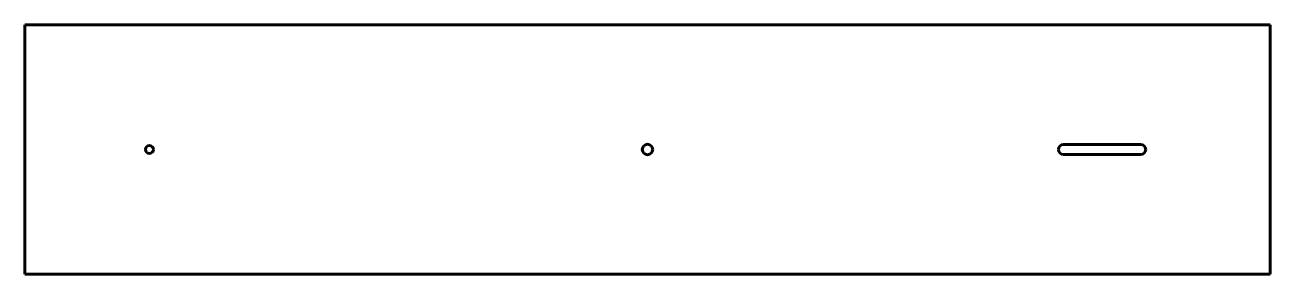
# Model space of a CAD drawing. Header units: millimetres. Extents: x 0 to 1000, y 0 to 200.
import ezdxf

# ---------------------------------------------------------------- set-up
doc = ezdxf.new("R2010")
doc.units = ezdxf.units.MM
doc.linetypes.add('K5LT_BASIC', pattern=[0])

# ---------------------------------------------------------------- blocks, each defined once
blk = doc.blocks.new('U0')
at = {"color": 150, "linetype": 'K5LT_BASIC', "lineweight": 60, "true_color": 0x0080ff}
for p, q in [((1000, 200), (0, 200)), ((0, 200), (0, 0)), ((1000, 0), (1000, 200)), ((0, 0), (1000, 0))]:
    blk.add_line(p, q, dxfattribs=at)
blk = doc.blocks.new('U1')
at = {"color": 150, "linetype": 'K5LT_BASIC', "lineweight": 60, "true_color": 0x0080ff}
for p, q in [((896, 104.1), (834.2, 104.1)), ((834.2, 95.9), (896, 95.9))]:
    blk.add_line(p, q, dxfattribs=at)
for centre, start, end in [((834.2, 100), 90, 180), ((834.2, 100), 180, 270), ((896, 100), 0, 90), ((896, 100), 270, 0)]:
    blk.add_arc(centre, 4.1, start, end, dxfattribs=at)

msp = doc.modelspace()

# ---------------------------------------------------------------- linework, layer by layer
at = {"color": 150, "linetype": 'K5LT_BASIC', "lineweight": 60, "true_color": 0x0080ff}
for centre, radius in [((100, 100), 3.15), ((500, 100), 4.15)]:
    msp.add_circle(centre, radius, dxfattribs=at)

# ---------------------------------------------------------------- block references
for name in ['U0', 'U1']:
    msp.add_blockref(name, (0, 0))

doc.saveas('drawing.dxf')
